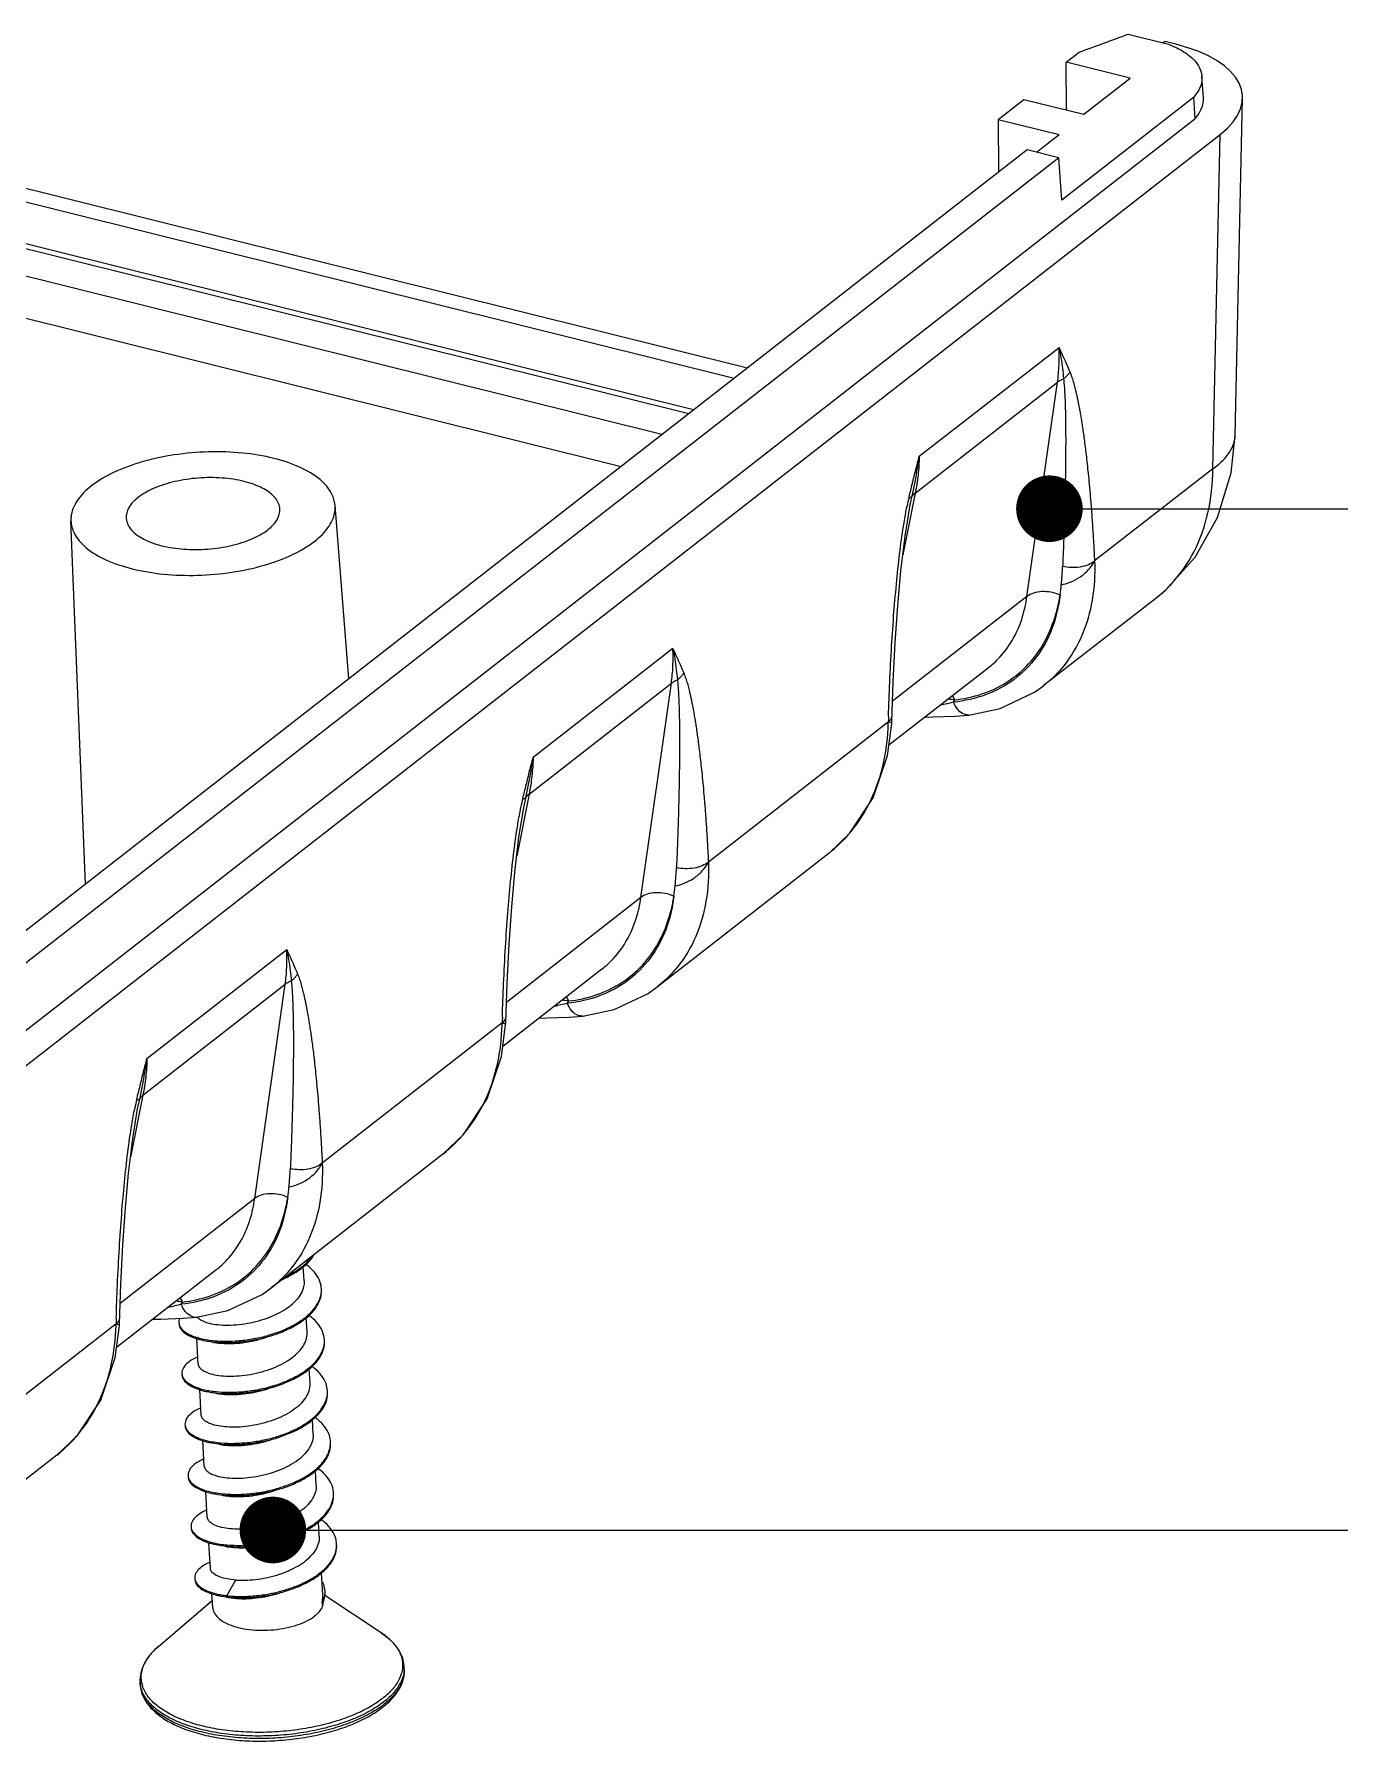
# Model space of a CAD drawing. Header units: inches. Extents: x 3700 to 4563, y 1353 to 2328.
# Drawn here: x 3959.83 to 3977.48, y 2089.83 to 2112.87 of the extents above; entities that cross this region are included whole.
import ezdxf

# ---------------------------------------------------------------- set-up
doc = ezdxf.new("R2010")
doc.units = ezdxf.units.IN
doc.header["$LTSCALE"] = 0.5
for name, color, linetype in [('02___PRT_ALL_AXES', 7, 'Continuous'), ('06___PRT_ALL_SURFS', 7, 'Continuous'), ('3_ALL_AXES', 7, 'Continuous')]:
    doc.layers.add(name, color=color, linetype=linetype)
doc.layers.add('from', color=7, linetype='Continuous', lineweight=13)
doc.styles.add('ROMAND', font='romand.shx', dxfattribs={"width": 0.75, "bigfont": 'gbcbig.shx'})
doc.dimstyles.new('YanXiu', dxfattribs={"dimtxt": 2.5, "dimasz": 2.2, "dimexe": 1, "dimexo": 0, "dimgap": 0.66, "dimtad": 0, "dimzin": 9, "dimdsep": 46, "dimtxsty": 'ROMAND', "dimblk": 'CLOSEDBLANK', "dimcen": 0, "dimclrd": 3, "dimclre": 3, "dimclrt": 7, "dimazin": 2, "dimtfac": 1, "dimtofl": 0, "dimtmove": 0, "dimatfit": 3, "dimldrblk": 'CLOSEDBLANK', "dimfxl": 1, "dimlwd": 5, "dimlwe": 5, "dimarcsym": 0})

# ---------------------------------------------------------------- blocks, each defined once
blk = doc.blocks.new('*u77')
at = {"color": 7, "linetype": 'Continuous'}
for p, q in [((60.985, 56.634), (61.794, 56.433)), ((61.756, 56.477), (61.7, 56.456)), ((61.974, 56.423), (61.756, 56.477)), ((59.696, 56.049), (59.964, 56.258)), ((61.028, 55.718), (59.696, 56.049)), ((59.704, 55.056), (59.696, 56.049)), ((60.064, 54.967), (61.028, 55.718)), ((62.549, 55.31), (62.518, 55.752)), ((62.343, 55.316), (59.605, 53.182)), ((62.343, 55.316), (62.373, 54.873)), ((63.209, 48.298), (63.363, 55.298)), ((58.282, 54.86), (58.817, 55.277)), ((58.817, 55.277), (60.064, 54.967)), ((4.18, 9.501), (62.373, 54.873)), ((58.282, 54.86), (59.548, 54.545)), ((58.282, 54.86), (58.291, 53.764)), ((59.079, 54.179), (59.548, 54.545)), ((58.884, 54.227), (6.177, 13.132)), ((59.541, 54.064), (6.833, 12.968)), ((59.541, 54.064), (58.884, 54.227)), ((59.605, 53.182), (59.541, 54.064)), ((36.248, 53.597), (52.796, 49.48)), ((36.524, 53.812), (53.072, 49.696)), ((51.948, 48.819), (34.827, 53.078)), ((35.218, 52.881), (51.85, 48.743)), ((51.293, 48.308), (34.66, 52.446)), ((32.689, 52.064), (50.445, 47.647)), ((56.642, 47.856), (59.547, 50.121)), ((56.557, 47.092), (59.516, 49.398)), ((58.881, 44.94), (59.516, 49.398)), ((62.744, 47.597), (60.286, 45.68)), ((44.782, 43.232), (44.496, 46.84)), ((56.557, 47.092), (56.301, 45.804)), ((56.447, 46.806), (56.49, 47.01)), ((39.306, 38.962), (39.005, 46.514)), ((58.881, 44.94), (56.088, 42.762)), ((61.557, 44.903), (59.221, 43.081)), ((51.519, 43.862), (48.614, 41.597)), ((58.072, 43.453), (56.011, 41.847)), ((56.073, 42.345), (56.101, 43.165)), ((57.354, 42.744), (57.38, 42.791)), ((55.999, 42.338), (52.258, 39.421)), ((56.07, 42.294), (56.073, 42.345)), ((57.672, 42.477), (57.671, 42.477)), ((48.419, 40.546), (48.462, 40.751)), ((54.766, 39.608), (51.193, 36.822)), ((40.586, 35.337), (43.491, 37.603)), ((48.045, 36.086), (48.073, 36.905)), ((49.326, 36.484), (49.352, 36.532)), ((49.644, 36.218), (49.643, 36.218)), ((47.971, 36.079), (44.23, 33.162)), ((48.042, 36.035), (48.045, 36.086)), ((40.392, 34.287), (40.434, 34.491)), ((46.738, 33.348), (43.165, 30.563)), ((40.017, 29.827), (40.045, 30.646)), ((41.298, 30.225), (41.324, 30.272)), ((39.943, 29.82), (36.202, 26.902)), ((40.014, 29.776), (40.017, 29.827)), ((41.616, 29.959), (41.615, 29.959)), ((38.71, 27.089), (35.137, 24.303)), ((42.426, 24.492), (42.249, 24.168)), ((42.126, 24.159), (42.251, 24.141)), ((42.237, 24.139), (42.278, 24.131)), ((42.249, 24.168), (42.251, 24.141)), ((42.278, 24.131), (42.449, 24.108)), ((42.279, 24.136), (42.449, 24.108)), ((44.225, 24.019), (44.227, 23.993))]:
    blk.add_line(p, q, dxfattribs=at)
for points in [[(61.555, 44.902), (61.756, 45.068), (62.378, 45.756), (62.843, 46.581), (63.126, 47.51), (63.209, 48.298)], [(56.101, 43.165), (56.143, 43.982), (56.196, 44.746), (56.261, 45.473), (56.347, 46.193), (56.447, 46.806)], [(57.672, 42.477), (58.326, 42.612), (59.036, 42.949), (59.223, 43.083)], [(54.766, 39.608), (55.193, 40.011), (55.684, 40.753), (55.984, 41.638), (56.07, 42.294)], [(56.765, 42.435), (56.929, 42.438), (57.391, 42.455), (57.671, 42.477)], [(48.073, 36.905), (48.115, 37.723), (48.168, 38.487), (48.233, 39.213), (48.319, 39.934), (48.419, 40.547)], [(49.644, 36.218), (50.298, 36.353), (51.008, 36.689), (51.195, 36.824)], [(48.737, 36.175), (48.901, 36.179), (49.363, 36.196), (49.643, 36.218)], [(46.738, 33.348), (47.165, 33.752), (47.656, 34.494), (47.956, 35.378), (48.042, 36.035)], [(40.045, 30.646), (40.087, 31.464), (40.14, 32.228), (40.205, 32.954), (40.291, 33.675), (40.391, 34.287)], [(41.616, 29.959), (42.27, 30.094), (42.98, 30.43), (43.167, 30.564)], [(38.71, 27.089), (39.137, 27.493), (39.628, 28.235), (39.928, 29.119), (40.014, 29.776)], [(40.709, 29.916), (40.873, 29.919), (41.335, 29.936), (41.615, 29.959)]]:
    blk.add_lwpolyline(points, dxfattribs=at)
for centre, radius, start, end in [((-56.895, 374.743), 339.248, 290.14903, 290.33285), ((46.313, 49.268), 10.425, 347.4911, 352.2154), ((61.131, 45.854), 4.841, 166.2635, 168.509), ((53.176, 45.845), 6.453, 354.1332, 357.5166), ((52.976, 45.864), 6.653, 352.2536, 354.1518), ((59.837, 47.108), 2.797, 307.9482, 315.746), ((59.845, 47.1), 2.785, 315.7499, 317.483), ((56.101, 31.241), 11.62, 83.6806, 84.3819), ((51.33, 42.423), 4.669, 358.526, 358.9511), ((105.968, 40.975), 49.987, 178.3036, 178.4373), ((38.285, 43.009), 10.425, 347.4911, 352.2154), ((53.103, 39.594), 4.841, 166.2635, 168.509), ((45.148, 39.586), 6.453, 354.1332, 357.5166), ((44.948, 39.604), 6.653, 352.2536, 354.1518), ((97.94, 34.716), 49.987, 178.3036, 178.4373), ((43.302, 36.164), 4.669, 358.526, 358.9511), ((30.257, 36.749), 10.425, 347.4911, 352.2154), ((45.075, 33.335), 4.841, 166.2635, 168.509), ((37.12, 33.327), 6.453, 354.1332, 357.5166), ((36.92, 33.345), 6.653, 352.2536, 354.1518), ((43.704, 30.524), 0.51, 0.3541, 3.3129), ((35.274, 29.904), 4.669, 358.526, 358.9511), ((89.912, 28.457), 49.987, 178.3036, 178.4373), ((42.177, 31.567), 2.108, 260.0667, 264.0798), ((42.239, 32.612), 3.153, 284.4918, 284.7022), ((42.264, 32.523), 3.06, 284.6917, 286.9084), ((43.767, 29.462), 0.51, 0.4623, 3.4408), ((42.231, 30.448), 2.049, 260.0055, 263.3286), ((42.262, 30.693), 2.296, 263.2758, 263.9962), ((42.317, 31.496), 3.097, 284.4787, 286.1706), ((42.336, 31.43), 3.028, 286.1725, 286.9014), ((43.849, 28.401), 0.49, 359.6875, 3.5112), ((43.107, 28.833), 0.957, 313.2844, 316.9417), ((41.557, 27.734), 0.182, 183.7533, 191.7659), ((43.189, 28.857), 1.31, 310.7523, 311.3817), ((43.212, 28.806), 1.278, 311.3802, 312.202), ((42.299, 29.418), 2.081, 259.9793, 264.1555), ((42.39, 30.398), 3.058, 284.453, 286.9435), ((42.414, 30.319), 2.975, 286.9517, 287.683), ((43.909, 27.341), 0.494, 0.3178, 3.3413), ((42.339, 28.215), 1.937, 259.7878, 259.9162), ((42.365, 28.374), 2.098, 259.9719, 264.1049), ((42.454, 29.335), 3.056, 284.4322, 286.9275), ((43.955, 26.28), 0.51, 0.3612, 3.3181), ((42.43, 27.326), 2.112, 260.069, 264.0757), ((42.493, 28.364), 3.15, 284.4916, 284.7939), ((42.517, 28.276), 3.058, 284.7842, 286.9079), ((44.025, 25.217), 0.504, 354.8679, 3.4681), ((42.48, 26.173), 2.018, 260.0253, 263.4289), ((42.515, 26.451), 2.299, 263.3764, 264.1345), ((42.57, 27.249), 3.093, 284.4772, 286.2642), ((42.589, 27.184), 3.026, 286.2668, 286.9012), ((43.654, 24.156), 0.587, 350.017, 356.5316), ((43.687, 24.154), 0.555, 356.5226, 3.3599), ((43.802, 24.263), 0.488, 337.0163, 341.8548), ((43.817, 24.232), 0.475, 337.4454, 344.8495), ((43.876, 24.245), 0.412, 359.6745, 3.3265), ((43.637, 24.158), 0.604, 346.6887, 350.0365), ((43.75, 24.287), 0.546, 330.6451, 334.7922), ((43.745, 24.263), 0.553, 330.6592, 333.1506), ((43.772, 24.25), 0.523, 333.1331, 337.4923), ((43.775, 24.275), 0.518, 334.8088, 337.0414), ((45.331, 22.66), 0.602, 358.5493, 3.4768), ((41.051, 22.407), 0.611, 183.4735, 188.3139), ((45.342, 22.659), 0.591, 354.9269, 358.5467), ((41.056, 22.355), 0.612, 183.4776, 199.0173), ((44.321, 23.428), 1.932, 306.432, 307.937), ((44.357, 23.295), 1.836, 307.9316, 309.6787), ((44.428, 23.209), 1.725, 309.6862, 310.7808)]:
    blk.add_arc(centre, radius, start, end, dxfattribs=at)
for points, start_tangent, end_tangent in [([(61.794, 56.433), (62.028, 56.331), (62.221, 56.213)], (0.939839, -0.341619), (0.804398, -0.594091)), ([(62.221, 56.213), (62.369, 56.079), (62.468, 55.935), (62.515, 55.782), (62.518, 55.752)], (0.804398, -0.594091), (0.067753, -0.997702)), ([(62.518, 55.752), (62.51, 55.626), (62.452, 55.469), (62.343, 55.316)], (0.067753, -0.997702), (-0.665775, -0.746153)), ([(62.373, 54.873), (62.46, 54.988), (62.518, 55.106), (62.548, 55.237), (62.549, 55.31)], (0.665932, 0.746012), (-0.068991, 0.997617)), ([(59.516, 49.398), (59.536, 49.573), (59.548, 49.752), (59.552, 49.935), (59.547, 50.121)], (0.138015, 0.99043), (-0.045444, 0.998967)), ([(59.547, 50.121), (59.587, 49.902), (59.618, 49.685), (59.641, 49.467)], (0.194364, -0.980929), (0.086261, -0.996273)), ([(59.547, 50.121), (59.623, 49.954), (59.698, 49.785), (59.773, 49.61)], (0.413489, -0.910509), (0.386009, -0.922495)), ([(59.516, 49.398), (59.572, 49.437), (59.641, 49.467)], (0.763922, 0.645308), (0.944381, 0.328852)), ([(59.641, 49.467), (59.648, 49.404), (59.653, 49.343), (59.658, 49.285), (59.661, 49.229), (59.664, 49.173), (59.667, 49.115), (59.67, 49.055), (59.673, 48.989), (59.675, 48.916), (59.678, 48.835), (59.68, 48.746), (59.682, 48.649), (59.683, 48.544), (59.685, 48.43), (59.685, 48.308), (59.686, 48.177), (59.685, 48.034), (59.685, 47.88), (59.683, 47.712), (59.681, 47.529), (59.677, 47.328), (59.673, 47.106), (59.667, 46.858), (59.659, 46.577), (59.649, 46.268), (59.637, 45.932), (59.622, 45.566)], (0.111154, -0.993803), (-0.042906, -0.999079)), ([(59.773, 49.61), (59.736, 49.559), (59.692, 49.511), (59.641, 49.467)], (-0.527447, -0.849588), (-0.792602, -0.609739)), ([(59.773, 49.61), (59.796, 49.552), (59.816, 49.496), (59.833, 49.441), (59.849, 49.388), (59.864, 49.335), (59.878, 49.28), (59.892, 49.221), (59.907, 49.157), (59.923, 49.086), (59.94, 49.007), (59.957, 48.92), (59.975, 48.824), (59.993, 48.72), (60.012, 48.607), (60.031, 48.486), (60.05, 48.354), (60.07, 48.211), (60.09, 48.055), (60.111, 47.885), (60.132, 47.7), (60.153, 47.496), (60.175, 47.269), (60.198, 47.015), (60.221, 46.727), (60.243, 46.408), (60.265, 46.06), (60.286, 45.68)], (0.385924, -0.922531), (0.048744, -0.998811)), ([(62.744, 47.597), (63.072, 47.91), (63.207, 48.255), (63.209, 48.298)], (0.821601, 0.570063), (0.014242, 0.999899)), ([(44.495, 46.84), (44.431, 47.069), (44.185, 47.371), (43.773, 47.624), (43.223, 47.813), (42.573, 47.923), (41.867, 47.947), (41.152, 47.884), (40.479, 47.738), (39.893, 47.519), (39.433, 47.242)], (-0.086813, 0.996225), (-0.788621, -0.61488)), ([(56.429, 47.003), (56.499, 47.291), (56.57, 47.575), (56.642, 47.856)], (0.234056, 0.972223), (0.245906, 0.969294)), ([(56.642, 47.856), (56.633, 47.66), (56.616, 47.467), (56.591, 47.278), (56.557, 47.092)], (-0.024323, -0.999704), (-0.19809, -0.980184)), ([(61.898, 45.218), (62.347, 45.864), (62.642, 46.679), (62.744, 47.597)], (0.675824, 0.737063), (0.003202, 0.999995)), ([(39.433, 47.242), (39.131, 46.925), (39.007, 46.591), (39.006, 46.514)], (-0.788621, -0.61488), (0.048766, -0.99881)), ([(43.348, 46.76), (43.346, 46.786), (43.237, 47.008), (42.982, 47.196), (42.608, 47.333), (42.149, 47.404), (41.651, 47.403), (41.163, 47.329), (40.733, 47.191), (40.402, 47.001)], (-0.048524, 0.998822), (-0.788621, -0.61488)), ([(40.402, 47.001), (40.204, 46.778), (40.154, 46.57)], (-0.788621, -0.61488), (0.048524, -0.998822)), ([(44.07, 46.088), (44.372, 46.405), (44.495, 46.739), (44.495, 46.84)], (0.788621, 0.61488), (-0.086813, 0.996225)), ([(56.003, 42.455), (56.028, 43.152), (56.068, 43.911), (56.116, 44.619), (56.175, 45.281), (56.243, 45.901), (56.326, 46.476), (56.388, 46.818)], (0.029604, 0.999562), (0.200186, 0.979758)), ([(56.429, 47.003), (56.458, 47.003), (56.479, 47.005), (56.49, 47.01)], (0.999265, -0.038331), (0.758146, 0.652085)), ([(56.49, 47.01), (56.516, 47.054), (56.557, 47.092)], (0.35928, 0.93323), (0.814255, 0.580507)), ([(39.006, 46.514), (39.071, 46.262), (39.317, 45.96), (39.729, 45.706), (40.279, 45.518), (40.93, 45.407), (41.636, 45.383), (42.35, 45.446), (43.023, 45.592), (43.61, 45.811), (44.07, 46.088)], (0.048766, -0.99881), (0.788621, 0.61488)), ([(40.154, 46.57), (40.157, 46.544), (40.266, 46.322), (40.52, 46.134), (40.895, 45.997), (41.354, 45.926), (41.851, 45.928), (42.339, 46.001), (42.769, 46.14), (43.1, 46.33)], (0.048524, -0.998822), (0.788621, 0.61488)), ([(43.1, 46.33), (43.299, 46.552), (43.348, 46.76)], (0.788621, 0.61488), (-0.048524, 0.998822)), ([(60.286, 45.681), (60.236, 44.865), (60.022, 44.133), (59.653, 43.51), (59.223, 43.083)], (0.038773, -0.999248), (-0.78778, -0.615957)), ([(59.594, 45.186), (59.782, 45.239), (59.98, 45.343), (60.156, 45.493), (60.287, 45.681)], (0.985794, 0.167959), (0.442217, 0.896908)), ([(60.287, 45.681), (60.157, 45.602), (59.988, 45.554), (59.8, 45.541), (59.622, 45.566)], (-0.747885, -0.663828), (-0.967911, 0.251292)), ([(59.568, 44.967), (59.384, 45.028), (59.192, 45.043), (59.015, 45.012), (58.881, 44.94)], (-0.899661, 0.436589), (-0.763922, -0.645308)), ([(59.568, 44.967), (59.4, 44.274), (59.075, 43.682), (58.613, 43.218), (58.033, 42.901), (57.354, 42.744)], (-0.128704, -0.991683), (-0.994748, -0.102356)), ([(57.38, 42.791), (57.944, 42.915), (58.469, 43.166), (58.915, 43.538), (59.247, 44), (59.459, 44.499), (59.568, 44.967)], (0.993648, 0.112531), (0.140927, 0.99002)), ([(58.072, 43.453), (58.31, 43.673), (58.604, 44.082), (58.79, 44.523), (58.881, 44.94)], (0.787977, 0.615704), (0.137279, 0.990532)), ([(51.488, 43.139), (51.508, 43.313), (51.52, 43.492), (51.524, 43.675), (51.519, 43.862)], (0.138015, 0.99043), (-0.045444, 0.998967)), ([(51.519, 43.862), (51.595, 43.695), (51.67, 43.525), (51.745, 43.351)], (0.413489, -0.910509), (0.386009, -0.922495)), ([(51.519, 43.862), (51.559, 43.643), (51.59, 43.425), (51.613, 43.208)], (0.194364, -0.980929), (0.086261, -0.996273)), ([(51.745, 43.351), (51.708, 43.299), (51.664, 43.251), (51.613, 43.208)], (-0.527447, -0.849588), (-0.792602, -0.609739)), ([(51.745, 43.351), (51.768, 43.293), (51.788, 43.236), (51.805, 43.182), (51.821, 43.129), (51.836, 43.075), (51.85, 43.02), (51.864, 42.962), (51.879, 42.898), (51.895, 42.827), (51.912, 42.748), (51.929, 42.661), (51.947, 42.565), (51.965, 42.461), (51.984, 42.348), (52.003, 42.226), (52.022, 42.095), (52.042, 41.952), (52.062, 41.796), (52.083, 41.626), (52.104, 41.44), (52.125, 41.237), (52.147, 41.01), (52.17, 40.755), (52.193, 40.468), (52.215, 40.149), (52.237, 39.801), (52.258, 39.421)], (0.385924, -0.922531), (0.048744, -0.998811)), ([(51.488, 43.139), (51.544, 43.177), (51.613, 43.208)], (0.763922, 0.645308), (0.944381, 0.328852)), ([(51.613, 43.208), (51.62, 43.144), (51.625, 43.083), (51.63, 43.025), (51.633, 42.969), (51.636, 42.913), (51.639, 42.856), (51.642, 42.795), (51.645, 42.729), (51.647, 42.656), (51.65, 42.575), (51.652, 42.487), (51.654, 42.39), (51.655, 42.284), (51.657, 42.171), (51.657, 42.049), (51.658, 41.918), (51.658, 41.775), (51.657, 41.62), (51.655, 41.452), (51.653, 41.269), (51.65, 41.069), (51.645, 40.847), (51.639, 40.598), (51.631, 40.318), (51.621, 40.009), (51.609, 39.672), (51.594, 39.306)], (0.111154, -0.993803), (-0.042906, -0.999079)), ([(57.354, 42.744), (57.084, 42.679)], (-0.963113, -0.269098), (-0.980062, -0.198691)), ([(57.38, 42.791), (57.337, 42.879)], (-0.372632, 0.927979), (-0.515127, 0.857114)), ([(57.671, 42.477), (57.668, 42.477), (57.548, 42.503), (57.438, 42.596), (57.354, 42.744)], (-0.994494, -0.104794), (-0.366286, 0.930502)), ([(54.766, 39.608), (55.224, 40.055), (55.636, 40.708), (55.898, 41.476), (55.998, 42.303)], (0.788364, 0.615209), (0.025728, 0.999669)), ([(55.998, 42.337), (56.014, 42.332)], (0.920715, -0.390235), (0.961545, -0.274648)), ([(55.999, 42.338), (56.068, 42.414)], (0.82736, 0.561672), (0.358151, 0.933664)), ([(56.014, 42.332), (56.065, 42.303), (56.063, 42.297)], (0.961545, -0.274648), (-0.347314, -0.937749)), ([(56.068, 42.414), (56.075, 42.452)], (0.358151, 0.933664), (0.01968, 0.999806)), ([(48.401, 40.744), (48.471, 41.031), (48.542, 41.315), (48.614, 41.597)], (0.234056, 0.972223), (0.245906, 0.969294)), ([(48.614, 41.597), (48.605, 41.401), (48.588, 41.208), (48.563, 41.018), (48.529, 40.832)], (-0.024323, -0.999704), (-0.19809, -0.980184)), ([(48.462, 40.751), (48.488, 40.794), (48.529, 40.832)], (0.35928, 0.93323), (0.814255, 0.580507)), ([(47.975, 36.196), (48, 36.892), (48.04, 37.652), (48.088, 38.359), (48.147, 39.021), (48.215, 39.641), (48.298, 40.217), (48.36, 40.558)], (0.029604, 0.999562), (0.200186, 0.979758)), ([(48.401, 40.744), (48.43, 40.744), (48.451, 40.746), (48.462, 40.751)], (0.999265, -0.038331), (0.758146, 0.652085)), ([(52.258, 39.422), (52.208, 38.606), (51.994, 37.873), (51.625, 37.251), (51.195, 36.824)], (0.038773, -0.999248), (-0.78778, -0.615957)), ([(51.566, 38.926), (51.754, 38.98), (51.952, 39.083), (52.128, 39.234), (52.259, 39.422)], (0.985794, 0.167959), (0.442217, 0.896908)), ([(52.259, 39.422), (52.129, 39.343), (51.96, 39.294), (51.772, 39.282), (51.594, 39.306)], (-0.747885, -0.663828), (-0.967911, 0.251292)), ([(51.54, 38.708), (51.372, 38.014), (51.047, 37.423), (50.585, 36.959), (50.005, 36.642), (49.326, 36.484)], (-0.128704, -0.991683), (-0.994748, -0.102356)), ([(49.352, 36.532), (49.916, 36.656), (50.441, 36.906), (50.887, 37.279), (51.219, 37.741), (51.431, 38.239), (51.54, 38.708)], (0.993648, 0.112531), (0.140927, 0.99002)), ([(51.54, 38.708), (51.356, 38.768), (51.164, 38.783), (50.987, 38.753), (50.853, 38.681)], (-0.899661, 0.436589), (-0.763922, -0.645308)), ([(43.46, 36.879), (43.48, 37.054), (43.492, 37.233), (43.496, 37.416), (43.491, 37.603)], (0.138015, 0.99043), (-0.045444, 0.998967)), ([(43.491, 37.603), (43.567, 37.436), (43.642, 37.266), (43.717, 37.092)], (0.413489, -0.910509), (0.386009, -0.922495)), ([(43.491, 37.603), (43.531, 37.384), (43.562, 37.166), (43.586, 36.948)], (0.194364, -0.980929), (0.086261, -0.996273)), ([(43.46, 36.879), (43.516, 36.918), (43.586, 36.948)], (0.763922, 0.645308), (0.944381, 0.328852)), ([(43.586, 36.948), (43.592, 36.885), (43.597, 36.824), (43.602, 36.766), (43.605, 36.71), (43.608, 36.654), (43.611, 36.597), (43.614, 36.536), (43.617, 36.47), (43.619, 36.397), (43.622, 36.316), (43.624, 36.227), (43.626, 36.13), (43.627, 36.025), (43.629, 35.911), (43.629, 35.79), (43.63, 35.658), (43.63, 35.516), (43.629, 35.361), (43.627, 35.193), (43.625, 35.01), (43.622, 34.81), (43.617, 34.588), (43.611, 34.339), (43.603, 34.059), (43.593, 33.749), (43.581, 33.413), (43.566, 33.047)], (0.111154, -0.993803), (-0.042906, -0.999079)), ([(43.717, 37.092), (43.68, 37.04), (43.636, 36.992), (43.586, 36.948)], (-0.527447, -0.849588), (-0.792602, -0.609739)), ([(43.717, 37.092), (43.74, 37.034), (43.76, 36.977), (43.777, 36.923), (43.793, 36.869), (43.808, 36.816), (43.822, 36.761), (43.836, 36.703), (43.851, 36.639), (43.867, 36.567), (43.884, 36.489), (43.901, 36.401), (43.919, 36.306), (43.937, 36.201), (43.956, 36.089), (43.975, 35.967), (43.994, 35.835), (44.014, 35.692), (44.034, 35.537), (44.055, 35.367), (44.076, 35.181), (44.097, 34.977), (44.119, 34.751), (44.142, 34.496), (44.165, 34.208), (44.188, 33.889), (44.209, 33.541), (44.23, 33.162)], (0.385924, -0.922531), (0.048744, -0.998811)), ([(47.971, 36.079), (48.04, 36.155)], (0.82736, 0.561672), (0.358151, 0.933664)), ([(48.04, 36.155), (48.047, 36.193)], (0.358151, 0.933664), (0.01968, 0.999806)), ([(49.326, 36.484), (49.056, 36.42)], (-0.963113, -0.269098), (-0.980062, -0.198691)), ([(49.643, 36.218), (49.64, 36.218), (49.52, 36.243), (49.41, 36.337), (49.326, 36.484)], (-0.994494, -0.104794), (-0.366286, 0.930502)), ([(46.738, 33.348), (47.196, 33.796), (47.608, 34.448), (47.87, 35.217), (47.97, 36.044)], (0.788364, 0.615209), (0.025728, 0.999669)), ([(47.97, 36.078), (47.986, 36.073)], (0.920715, -0.390235), (0.961545, -0.274648)), ([(47.986, 36.073), (48.037, 36.044), (48.035, 36.037)], (0.961545, -0.274648), (-0.347315, -0.937749)), ([(40.373, 34.484), (40.443, 34.772), (40.514, 35.056), (40.586, 35.337)], (0.234056, 0.972223), (0.245906, 0.969294)), ([(40.586, 35.337), (40.577, 35.141), (40.56, 34.949), (40.535, 34.759), (40.501, 34.573)], (-0.024323, -0.999704), (-0.19809, -0.980184)), ([(40.373, 34.484), (40.402, 34.484), (40.423, 34.487), (40.434, 34.491)], (0.999265, -0.038331), (0.758146, 0.652085)), ([(40.434, 34.491), (40.46, 34.535), (40.501, 34.573)], (0.35928, 0.93323), (0.814255, 0.580507)), ([(39.947, 29.936), (39.972, 30.633), (40.012, 31.392), (40.06, 32.1), (40.119, 32.762), (40.187, 33.382), (40.27, 33.958), (40.332, 34.299)], (0.029604, 0.999562), (0.200186, 0.979758)), ([(44.23, 33.162), (44.18, 32.346), (43.966, 31.614), (43.597, 30.991), (43.167, 30.564)], (0.038773, -0.999248), (-0.78778, -0.615957)), ([(43.538, 32.667), (43.726, 32.72), (43.924, 32.824), (44.1, 32.975), (44.231, 33.162)], (0.985794, 0.167959), (0.442217, 0.896908)), ([(44.231, 33.162), (44.101, 33.084), (43.932, 33.035), (43.744, 33.022), (43.566, 33.047)], (-0.747885, -0.663828), (-0.967911, 0.251292)), ([(43.512, 32.448), (43.344, 31.755), (43.019, 31.163), (42.557, 30.7), (41.977, 30.383), (41.298, 30.225)], (-0.128704, -0.991683), (-0.994748, -0.102356)), ([(41.324, 30.272), (41.888, 30.396), (42.413, 30.647), (42.859, 31.019), (43.191, 31.481), (43.403, 31.98), (43.512, 32.448)], (0.993648, 0.112531), (0.140927, 0.99002)), ([(43.512, 32.448), (43.328, 32.509), (43.136, 32.524), (42.959, 32.493), (42.825, 32.422)], (-0.899661, 0.436589), (-0.763922, -0.645308)), ([(43.403, 30.744), (43.474, 30.777), (43.714, 30.914), (43.909, 31.07), (44.051, 31.24), (44.063, 31.259)], (0.914059, 0.405581), (0.513988, 0.857797)), ([(43.478, 30.806), (43.713, 30.94), (43.908, 31.096), (44.019, 31.223)], (0.898997, 0.437954), (0.591654, 0.806192)), ([(44.212, 30.553), (44.206, 30.609), (44.143, 30.783), (44.019, 30.945), (43.89, 31.055)], (-0.057845, 0.998326), (-0.809762, 0.586758)), ([(43.154, 29.595), (43.333, 29.656), (43.6, 29.775), (43.83, 29.917), (44.012, 30.077), (44.139, 30.25), (44.204, 30.429), (44.213, 30.527)], (0.956717, 0.29102), (-0.006232, 0.999981)), ([(43.162, 29.57), (43.335, 29.629), (43.602, 29.749), (43.832, 29.891), (44.014, 30.051), (44.14, 30.223), (44.206, 30.403), (44.214, 30.527)], (0.956069, 0.293142), (-0.057845, 0.998326)), ([(43.852, 30.712), (43.843, 30.593), (43.785, 30.443), (43.68, 30.302)], (0.058305, -0.998299), (-0.682272, -0.731099)), ([(41.298, 30.225), (41.028, 30.16)], (-0.963113, -0.269098), (-0.980062, -0.198691)), ([(41.615, 29.959), (41.612, 29.958), (41.492, 29.984), (41.382, 30.077), (41.298, 30.225)], (-0.994494, -0.104794), (-0.366286, 0.930502)), ([(41.714, 29.894), (41.844, 29.843), (42.014, 29.808), (42.214, 29.793), (42.437, 29.8), (42.673, 29.83), (42.91, 29.883), (43.139, 29.96), (43.35, 30.057), (43.533, 30.172), (43.68, 30.302)], (0.883213, -0.468972), (0.682272, 0.731099)), ([(38.71, 27.089), (39.168, 27.537), (39.58, 28.189), (39.842, 28.957), (39.942, 29.784)], (0.788364, 0.615209), (0.025728, 0.999669)), ([(39.942, 29.819), (39.958, 29.813)], (0.920715, -0.390235), (0.961545, -0.274648)), ([(39.943, 29.819), (40.012, 29.895)], (0.82736, 0.561672), (0.358151, 0.933664)), ([(39.958, 29.813), (40.009, 29.785), (40.007, 29.778)], (0.961545, -0.274648), (-0.347314, -0.937749)), ([(40.012, 29.895), (40.019, 29.934)], (0.358151, 0.933664), (0.01968, 0.999806)), ([(41.266, 29.936), (41.256, 29.907), (41.25, 29.845)], (-0.389565, -0.920999), (0.055406, -0.998464)), ([(41.25, 29.845), (41.258, 29.797)], (0.055406, -0.998464), (0.297532, -0.954712)), ([(41.251, 29.818), (41.26, 29.771), (41.326, 29.668), (41.453, 29.578), (41.636, 29.506), (41.807, 29.465)], (0.055406, -0.998464), (0.984155, -0.177312)), ([(41.258, 29.797), (41.324, 29.695), (41.452, 29.605), (41.635, 29.532), (41.813, 29.491)], (0.297532, -0.954712), (0.984837, -0.173483)), ([(41.626, 29.96), (41.627, 29.959), (41.714, 29.894)], (0.654875, -0.755737), (0.883213, -0.468972)), ([(44.275, 29.492), (44.259, 29.593), (44.181, 29.764), (44.042, 29.923), (43.95, 29.996)], (-0.05999, 0.998199), (-0.81118, 0.584797)), ([(41.807, 29.465), (41.866, 29.456), (42.134, 29.432), (42.428, 29.436), (42.735, 29.471), (43.041, 29.536), (43.162, 29.57)], (0.984155, -0.177312), (0.956069, 0.293142)), ([(41.956, 29.437), (42.032, 29.425), (42.23, 29.409), (42.454, 29.415), (42.69, 29.445), (42.925, 29.497), (43.035, 29.53)], (0.981027, -0.193869), (0.951042, 0.309062)), ([(41.959, 29.47), (42.133, 29.458), (42.426, 29.463), (42.733, 29.498), (43.029, 29.559)], (0.994546, -0.104296), (0.968183, 0.250241)), ([(43.216, 28.533), (43.467, 28.623), (43.726, 28.748), (43.944, 28.895), (44.113, 29.059), (44.224, 29.234), (44.274, 29.414), (44.276, 29.466)], (0.9568, 0.290748), (-0.008036, 0.999968)), ([(43.225, 28.509), (43.469, 28.596), (43.727, 28.722), (43.946, 28.869), (44.115, 29.032), (44.226, 29.207), (44.275, 29.387), (44.277, 29.466)], (0.956085, 0.293088), (-0.05999, 0.998199)), ([(43.743, 29.241), (43.847, 29.38), (43.905, 29.525), (43.915, 29.65)], (0.682272, 0.731099), (-0.058143, 0.998308)), ([(41.642, 29.133), (41.633, 29.129), (41.467, 29.033), (41.359, 28.928), (41.313, 28.818), (41.313, 28.784)], (-0.912391, -0.409319), (0.069493, -0.997582)), ([(41.651, 28.983), (41.652, 28.97), (41.69, 28.897), (41.777, 28.833), (41.907, 28.782), (42.077, 28.747), (42.277, 28.732), (42.5, 28.739), (42.736, 28.769), (42.973, 28.822), (43.202, 28.898), (43.413, 28.995), (43.596, 29.111), (43.743, 29.241)], (0.043804, -0.99904), (0.682272, 0.731099)), ([(41.313, 28.784), (41.332, 28.709)], (0.069493, -0.997582), (0.424358, -0.905495)), ([(41.314, 28.757), (41.334, 28.683), (41.416, 28.583), (41.558, 28.497), (41.754, 28.429), (41.871, 28.404)], (0.069493, -0.997582), (0.984061, -0.177832)), ([(44.338, 28.431), (44.308, 28.576), (44.214, 28.745), (44.061, 28.899), (44.013, 28.935)], (-0.061086, 0.998133), (-0.810882, 0.58521)), ([(41.332, 28.709), (41.414, 28.609), (41.556, 28.523), (41.752, 28.456), (41.875, 28.43)], (0.424358, -0.905495), (0.984659, -0.174491)), ([(41.871, 28.404), (41.994, 28.386), (42.27, 28.369), (42.568, 28.381), (42.876, 28.424), (43.181, 28.496), (43.225, 28.509)], (0.984061, -0.177832), (0.956085, 0.293088)), ([(42.02, 28.376), (42.105, 28.362), (42.303, 28.348), (42.527, 28.355), (42.766, 28.386), (43.004, 28.441), (43.098, 28.469)], (0.980989, -0.194065), (0.951051, 0.309035)), ([(42.022, 28.409), (42.268, 28.396), (42.566, 28.408), (42.875, 28.45), (43.091, 28.498)], (0.994512, -0.104618), (0.968227, 0.250074)), ([(43.806, 28.179), (43.911, 28.32), (43.968, 28.466), (43.978, 28.589)], (0.682272, 0.731099), (-0.057961, 0.998319)), ([(44.055, 27.874), (44.21, 28.042), (44.306, 28.218), (44.339, 28.399)], (0.750312, 0.661084), (0.005618, 0.999984)), ([(44.071, 27.86), (44.212, 28.015), (44.308, 28.192), (44.341, 28.372), (44.34, 28.405)], (0.740753, 0.671778), (-0.061086, 0.998133)), ([(41.704, 28.071), (41.649, 28.045), (41.497, 27.946), (41.404, 27.839), (41.375, 27.729), (41.375, 27.723)], (-0.911884, -0.410448), (0.064088, -0.997944)), ([(43.763, 28.136), (43.607, 28.013), (43.42, 27.905), (43.208, 27.816), (42.98, 27.746), (42.748, 27.699), (42.519, 27.674), (42.304, 27.672), (42.112, 27.69), (41.951, 27.726), (41.828, 27.778), (41.748, 27.842), (41.715, 27.914), (41.714, 27.922)], (-0.727531, -0.686075), (-0.048422, 0.998827)), ([(41.377, 27.696), (41.412, 27.595), (41.51, 27.498), (41.666, 27.416), (41.874, 27.355), (41.934, 27.343)], (0.064088, -0.997944), (0.984029, -0.178007)), ([(41.379, 27.697), (41.41, 27.622), (41.508, 27.525), (41.664, 27.443), (41.872, 27.381), (41.937, 27.369)], (0.202582, -0.979265), (0.984531, -0.175209)), ([(43.288, 27.448), (43.319, 27.458), (43.601, 27.565), (43.85, 27.696), (44.057, 27.848)], (0.956041, 0.293232), (0.750312, 0.661084)), ([(43.317, 27.484), (43.599, 27.591), (43.849, 27.723), (44.044, 27.865)], (0.952748, 0.303762), (0.757529, 0.652802)), ([(44.402, 27.37), (44.401, 27.383), (44.353, 27.559), (44.244, 27.725), (44.079, 27.872)], (-0.058401, 0.998293), (-0.809721, 0.586815)), ([(41.934, 27.343), (42.125, 27.318), (42.407, 27.308), (42.709, 27.328), (43.017, 27.378), (43.288, 27.448)], (0.984029, -0.178007), (0.956041, 0.293232)), ([(42.083, 27.315), (42.222, 27.295), (42.441, 27.287), (42.682, 27.303), (42.93, 27.345), (43.161, 27.408)], (0.98084, -0.194816), (0.951028, 0.309104)), ([(42.088, 27.348), (42.123, 27.344), (42.405, 27.335), (42.707, 27.355), (43.016, 27.405), (43.153, 27.437)], (0.994677, -0.103041), (0.968314, 0.249736)), ([(43.344, 26.412), (43.455, 26.448), (43.729, 26.561), (43.969, 26.698), (44.163, 26.855), (44.303, 27.025), (44.384, 27.203), (44.402, 27.344)], (0.956617, 0.291348), (-0.005661, 0.999984)), ([(43.351, 26.387), (43.456, 26.421), (43.731, 26.535), (43.97, 26.672), (44.165, 26.828), (44.305, 26.998), (44.385, 27.176), (44.403, 27.344)], (0.956041, 0.293232), (-0.058401, 0.998293)), ([(44.042, 27.528), (44.031, 27.405), (43.974, 27.259), (43.869, 27.118)], (0.057961, -0.998319), (-0.682272, -0.731099)), ([(41.767, 27.01), (41.668, 26.96), (41.531, 26.858), (41.454, 26.75), (41.439, 26.661)], (-0.912063, -0.41005), (0.048191, -0.998838)), ([(41.777, 26.861), (41.779, 26.848), (41.817, 26.775), (41.903, 26.711), (42.034, 26.659), (42.203, 26.625), (42.404, 26.61), (42.626, 26.616), (42.862, 26.647), (43.099, 26.7), (43.329, 26.776), (43.539, 26.873), (43.722, 26.989), (43.869, 27.118)], (0.043804, -0.99904), (0.682272, 0.731099)), ([(41.439, 26.661), (41.441, 26.64), (41.442, 26.636)], (0.048191, -0.998838), (0.191512, -0.98149)), ([(41.44, 26.635), (41.443, 26.613), (41.494, 26.508), (41.607, 26.415), (41.777, 26.338), (41.997, 26.282)], (0.048191, -0.998838), (0.98413, -0.177448)), ([(41.442, 26.636), (41.492, 26.535), (41.606, 26.441), (41.776, 26.364), (41.996, 26.308)], (0.191512, -0.98149), (0.984158, -0.177295)), ([(44.465, 26.309), (44.458, 26.367), (44.394, 26.541), (44.269, 26.703), (44.142, 26.811)], (-0.057931, 0.998321), (-0.809912, 0.586552)), ([(41.997, 26.282), (42.257, 26.252), (42.546, 26.249), (42.85, 26.277), (43.158, 26.334), (43.351, 26.387)], (0.98413, -0.177448), (0.956041, 0.293232)), ([(42.146, 26.254), (42.23, 26.24), (42.429, 26.226), (42.653, 26.233), (42.892, 26.264), (43.13, 26.318), (43.224, 26.347)], (0.980991, -0.194052), (0.95105, 0.309036)), ([(42.15, 26.287), (42.255, 26.278), (42.544, 26.276), (42.849, 26.303), (43.157, 26.361), (43.216, 26.376)], (0.994611, -0.103676), (0.968395, 0.249422)), ([(43.406, 25.35), (43.59, 25.413), (43.857, 25.533), (44.086, 25.675), (44.267, 25.836), (44.393, 26.008), (44.457, 26.188), (44.466, 26.283)], (0.956724, 0.290998), (-0.00635, 0.99998)), ([(43.414, 25.326), (43.592, 25.386), (43.858, 25.506), (44.087, 25.649), (44.269, 25.809), (44.394, 25.982), (44.459, 26.161), (44.466, 26.283)], (0.956071, 0.293135), (-0.057931, 0.998321)), ([(44.105, 26.467), (44.095, 26.344), (44.037, 26.198), (43.932, 26.057)], (0.057961, -0.998319), (-0.682272, -0.731099)), ([(41.83, 25.949), (41.691, 25.874), (41.568, 25.77), (41.508, 25.661), (41.502, 25.6)], (-0.912451, -0.409185), (0.056392, -0.998409)), ([(43.932, 26.057), (43.786, 25.928), (43.601, 25.812), (43.387, 25.714), (43.159, 25.638), (42.923, 25.585), (42.689, 25.555), (42.465, 25.548), (42.266, 25.564), (42.096, 25.598), (41.966, 25.65), (41.88, 25.714), (41.842, 25.786), (41.841, 25.8)], (-0.682272, -0.731099), (-0.043454, 0.999055)), ([(41.502, 25.6), (41.511, 25.551)], (0.056392, -0.998409), (0.305866, -0.952075)), ([(41.504, 25.574), (41.513, 25.525), (41.58, 25.422), (41.708, 25.332), (41.892, 25.26), (42.06, 25.221)], (0.056392, -0.998409), (0.98415, -0.177338)), ([(41.511, 25.551), (41.579, 25.449), (41.707, 25.359), (41.89, 25.287), (42.066, 25.246)], (0.305866, -0.952075), (0.984828, -0.173534)), ([(44.528, 25.248), (44.511, 25.351), (44.431, 25.523), (44.292, 25.681), (44.202, 25.752)], (-0.060134, 0.99819), (-0.811206, 0.58476)), ([(42.06, 25.221), (42.123, 25.211), (42.391, 25.187), (42.685, 25.192), (42.992, 25.228), (43.299, 25.293), (43.414, 25.326)], (0.98415, -0.177338), (0.956071, 0.293135)), ([(42.209, 25.193), (42.289, 25.18), (42.488, 25.165), (42.711, 25.171), (42.946, 25.201), (43.182, 25.254), (43.287, 25.286)], (0.981011, -0.193953), (0.951044, 0.309054)), ([(42.212, 25.226), (42.39, 25.214), (42.683, 25.219), (42.99, 25.254), (43.281, 25.315)], (0.994543, -0.10433), (0.968184, 0.250239)), ([(43.469, 24.289), (43.724, 24.38), (43.982, 24.506), (44.2, 24.653), (44.368, 24.817), (44.478, 24.992), (44.527, 25.172)], (0.956802, 0.29074), (0.0899, 0.995951)), ([(43.477, 24.265), (43.726, 24.354), (43.984, 24.48), (44.201, 24.627), (44.369, 24.791), (44.48, 24.966), (44.528, 25.146), (44.529, 25.221)], (0.956084, 0.293091), (-0.060134, 0.99819)), ([(44.168, 25.406), (44.158, 25.283), (44.1, 25.137), (43.995, 24.996)], (0.057961, -0.998319), (-0.682272, -0.731099)), ([(41.895, 24.862), (41.785, 24.806), (41.666, 24.716), (41.597, 24.619), (41.58, 24.53)], (-0.914591, -0.40438), (0.053815, -0.998551)), ([(42.426, 24.492), (42.625, 24.488), (42.84, 24.503), (43.063, 24.539), (43.284, 24.595), (43.496, 24.671), (43.69, 24.765), (43.859, 24.874), (43.995, 24.996)], (0.997172, -0.075152), (0.682272, 0.731099)), ([(41.58, 24.53), (41.581, 24.521), (41.583, 24.504)], (0.053815, -0.998551), (0.202159, -0.979353)), ([(41.582, 24.503), (41.582, 24.495), (41.619, 24.399), (41.709, 24.312), (41.848, 24.238), (42.031, 24.179), (42.126, 24.159)], (0.053815, -0.998551), (0.984134, -0.177425)), ([(41.583, 24.504), (41.618, 24.426), (41.708, 24.339), (41.846, 24.264), (42.029, 24.206), (42.131, 24.185)], (0.202159, -0.979353), (0.984719, -0.174151)), ([(42.426, 24.492), (42.252, 24.515), (42.106, 24.554), (41.996, 24.605), (41.929, 24.666), (41.904, 24.731)], (-0.997172, 0.075152), (-0.059258, 0.998243)), ([(44.287, 24.269), (44.285, 24.292), (44.246, 24.429), (44.228, 24.464)], (-0.058132, 0.998309), (-0.492462, 0.870334)), ([(42.251, 24.141), (42.527, 24.125), (42.825, 24.137), (43.134, 24.18), (43.438, 24.253), (43.477, 24.265)], (0.993322, -0.115374), (0.956084, 0.293091)), ([(42.28, 24.164), (42.525, 24.151), (42.824, 24.164), (43.132, 24.207), (43.343, 24.254)], (0.994762, -0.102221), (0.968231, 0.250057)), ([(42.449, 24.108), (42.647, 24.104), (42.865, 24.119), (43.091, 24.156), (43.312, 24.213), (43.35, 24.225)], (0.997172, -0.075152), (0.951061, 0.309002)), ([(44.266, 24.111), (44.278, 24.154), (44.288, 24.243)], (0.310874, 0.950451), (0.005579, 0.999984)), ([(44.275, 24.108), (44.279, 24.127), (44.289, 24.243)], (0.260061, 0.965592), (-0.058149, 0.998308)), ([(40.83, 23.118), (40.651, 22.938), (40.526, 22.749), (40.457, 22.558), (40.442, 22.37)], (-0.761091, -0.648646), (0.059382, -0.998235)), ([(45.477, 22.025), (45.189, 21.836), (44.84, 21.671), (44.441, 21.534), (44.004, 21.429), (43.542, 21.359), (43.069, 21.327), (42.599, 21.333), (42.147, 21.378), (41.727, 21.46), (41.351, 21.576), (41.03, 21.724), (40.775, 21.898), (40.593, 22.093), (40.49, 22.303), (40.468, 22.522), (40.53, 22.743), (40.671, 22.96), (40.83, 23.118)], (-0.788621, -0.61488), (0.761314, 0.648383)), ([(45.932, 22.696), (45.895, 22.881), (45.803, 23.063), (45.656, 23.236), (45.457, 23.393)], (-0.059382, 0.998235), (-0.832623, 0.55384)), ([(45.457, 23.393), (45.591, 23.293), (45.615, 23.273)], (0.832674, -0.553764), (0.748231, -0.663438)), ([(45.773, 23.099), (45.876, 22.888), (45.898, 22.669), (45.837, 22.448), (45.695, 22.231), (45.477, 22.025)], (0.575178, -0.818028), (-0.788621, -0.61488)), ([(45.615, 23.273), (45.773, 23.099)], (0.748231, -0.663438), (0.575178, -0.818028)), ([(45.931, 22.607), (45.869, 22.383), (45.726, 22.164), (45.505, 21.956)], (-0.08853, -0.996074), (-0.788621, -0.61488)), ([(45.935, 22.644), (45.934, 22.555), (45.872, 22.332), (45.729, 22.112), (45.508, 21.904)], (0.060517, -0.998167), (-0.788621, -0.61488)), ([(45.554, 21.903), (45.691, 22.036), (45.836, 22.238), (45.917, 22.442), (45.935, 22.644)], (0.757167, 0.653221), (-0.059382, 0.998235)), ([(40.445, 22.318), (40.495, 22.098), (40.622, 21.885), (40.826, 21.687), (41.1, 21.515), (41.432, 21.372), (41.812, 21.263), (42.23, 21.188), (42.673, 21.149), (43.13, 21.147), (43.589, 21.182), (44.037, 21.252), (44.462, 21.356), (44.852, 21.492), (45.196, 21.657), (45.485, 21.847)], (0.059382, -0.998235), (0.788621, 0.61488)), ([(45.505, 21.956), (45.214, 21.766), (44.862, 21.598), (44.459, 21.46), (44.017, 21.354), (43.55, 21.283), (43.071, 21.251), (42.597, 21.257), (42.14, 21.303), (41.715, 21.385), (41.335, 21.503), (41.011, 21.652), (40.753, 21.828), (40.569, 22.025), (40.465, 22.237), (40.447, 22.318)], (-0.788621, -0.61488), (-0.144545, 0.989498)), ([(45.468, 21.874), (45.218, 21.714), (44.865, 21.547), (44.462, 21.408), (44.02, 21.302), (43.553, 21.231), (43.074, 21.199), (42.6, 21.206), (42.143, 21.251), (41.718, 21.334), (41.338, 21.451), (41.014, 21.6), (40.756, 21.776), (40.572, 21.973), (40.477, 22.156)], (-0.804498, -0.593955), (-0.325368, 0.945587))]:
    blk.add_spline(points, degree=3, dxfattribs=dict(at, start_tangent=start_tangent, end_tangent=end_tangent))
at = {"layer": '02___PRT_ALL_AXES', "color": 7, "linetype": 'Continuous'}
for p in [(5.09, 9.474), (62.744, 47.597)]:
    blk.add_line(p, (62.896, 54.544), dxfattribs=at)
blk.add_ellipse((60.359, 55.171), major_axis=(3.003, 0.18), ratio=0.462882, start_param=-0.592644, end_param=0.975413, dxfattribs=at)
at = {"layer": '06___PRT_ALL_SURFS', "color": 7, "linetype": 'Continuous'}
for p, q in [((48.529, 40.832), (51.488, 43.139)), ((50.853, 38.681), (51.488, 43.139)), ((48.529, 40.832), (48.273, 39.544)), ((50.853, 38.681), (48.06, 36.503)), ((40.501, 34.573), (43.46, 36.879)), ((42.825, 32.422), (43.46, 36.879)), ((50.044, 37.194), (47.983, 35.588)), ((40.501, 34.573), (40.245, 33.285)), ((42.825, 32.422), (40.032, 30.244)), ((42.016, 30.935), (39.955, 29.328))]:
    blk.add_line(p, q, dxfattribs=at)
for centre in [(48.073, 24.982), (40.045, 18.723)]:
    blk.add_arc(centre, 11.62, 83.6806, 84.3819, dxfattribs=at)
for points, start_tangent, end_tangent in [([(50.044, 37.194), (50.282, 37.413), (50.576, 37.822), (50.762, 38.264), (50.853, 38.681)], (0.787977, 0.615704), (0.137279, 0.990532)), ([(49.352, 36.532), (49.309, 36.62)], (-0.372632, 0.927979), (-0.515127, 0.857114)), ([(42.016, 30.935), (42.254, 31.154), (42.548, 31.563), (42.734, 32.005), (42.825, 32.422)], (0.787977, 0.615704), (0.137279, 0.990532)), ([(41.324, 30.272), (41.281, 30.361)], (-0.372632, 0.927979), (-0.515127, 0.857114))]:
    blk.add_spline(points, degree=3, dxfattribs=dict(at, start_tangent=start_tangent, end_tangent=end_tangent))
at = {"layer": '3_ALL_AXES', "color": 7, "linetype": 'Continuous'}
for p, q in [((43.852, 30.711), (43.835, 31.01)), ((43.915, 29.65), (43.898, 29.949)), ((41.651, 28.983), (41.62, 29.512)), ((43.979, 28.589), (43.961, 28.883)), ((41.714, 27.922), (41.682, 28.454)), ((44.042, 27.528), (44.024, 27.824)), ((41.777, 26.861), (41.746, 27.393)), ((44.105, 26.467), (44.087, 26.766)), ((41.84, 25.8), (41.809, 26.33)), ((44.168, 25.406), (44.15, 25.704)), ((41.904, 24.731), (41.872, 25.268)), ((44.24, 24.186), (44.214, 24.639)), ((41.952, 23.916), (41.935, 24.21)), ((45.457, 23.393), (44.283, 24.174)), ((40.83, 23.118), (41.943, 24.067)), ((45.935, 22.644), (45.932, 22.696)), ((40.445, 22.318), (40.442, 22.37))]:
    blk.add_line(p, q, dxfattribs=at)
blk.add_arc((43.983, 24.038), 0.265, 346.3013, 1.63, dxfattribs=at)
for points, start_tangent, end_tangent in [([(41.953, 23.916), (41.959, 23.874), (42.015, 23.76), (42.125, 23.657), (42.285, 23.57), (42.485, 23.504), (42.716, 23.463), (42.967, 23.447), (43.224, 23.459), (43.475, 23.497), (43.707, 23.559), (43.909, 23.642), (44.07, 23.743)], (0.055472, -0.99846), (0.788621, 0.61488)), ([(44.241, 23.975), (44.183, 23.856), (44.07, 23.743)], (-0.236868, -0.971542), (-0.788621, -0.61488))]:
    blk.add_spline(points, degree=3, dxfattribs=dict(at, start_tangent=start_tangent, end_tangent=end_tangent))
blk = doc.blocks.new('_ClosedBlank')
at = {"color": 0, "linetype": 'ByBlock', "lineweight": -2}
for p, q in [((-1, 0.167), (0, 0)), ((-1, 0.167), (-1, -0.167)), ((0, 0), (-1, -0.167))]:
    blk.add_line(p, q, dxfattribs=at)

msp = doc.modelspace()

# ---------------------------------------------------------------- block references
at = {"layer": 'from', "xscale": 0.650000000000091, "yscale": 0.6499999999999773, "zscale": 0.65}
msp.add_blockref('*u77', (3934.978, 2076.055, 0), dxfattribs=at)

# ---------------------------------------------------------------- leaders
at = {"layer": 'from', "color": 4}
for points in [[(3973.554, 2106.453, 0), (3988.453, 2106.453, 0)], [(3963.06, 2092.651, 0), (3988.453, 2092.651, 0)]]:
    msp.add_leader(points, dimstyle='YanXiu', override={"dimasz": 0.9, "dimldrblk": 'Dot'}, dxfattribs=at)

doc.saveas('drawing.dxf')
